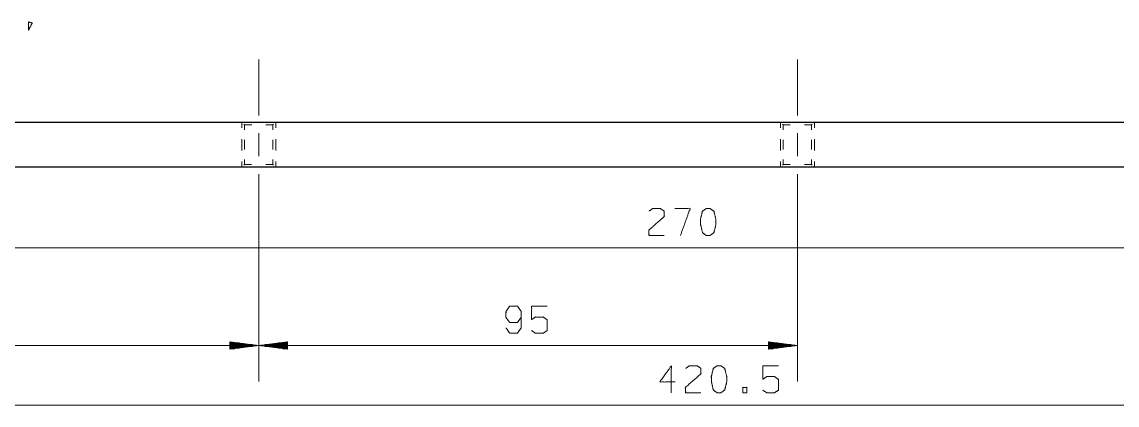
# Model space of a CAD drawing. Header units: millimetres. Extents: x 0 to 420, y 0 to 297.
# Drawn here: x 113.4 to 210, y 159.1 to 192.9 of the extents above; entities that cross this region are included whole.
import ezdxf

# ---------------------------------------------------------------- set-up
doc = ezdxf.new("R2010")
doc.units = ezdxf.units.MM
doc.layers.add('1', color=7, linetype='Continuous', true_color=0xffffff)

msp = doc.modelspace()

# ---------------------------------------------------------------- linework, layer by layer
at = {"layer": '1', "color": 30, "linetype": 'Continuous', "lineweight": 25}
for p, q in [((106.227, 184.098), (235.772, 184.098)), ((235.772, 180.098), (106.227, 180.098))]:
    msp.add_line(p, q, dxfattribs=at)
at = {"layer": '1', "color": 43, "linetype": 'Continuous', "lineweight": 18}
for p, q in [((132.801, 184.098), (132.801, 183.598)), ((132.801, 184.098), (132.864, 184.035)), ((132.989, 183.91), (133.051, 183.848)), ((133.051, 183.848), (133.053, 183.848)), ((133.051, 183.848), (133.051, 183.41)), ((133.055, 183.848), (133.057, 183.848)), ((135.551, 183.848), (135.614, 183.91)), ((135.551, 183.41), (135.551, 183.848)), ((135.739, 184.035), (135.801, 184.098)), ((135.801, 184.098), (135.801, 183.598)), ((180.301, 184.098), (180.301, 183.598)), ((180.301, 184.098), (180.364, 184.035)), ((180.489, 183.91), (180.551, 183.848)), ((180.551, 183.848), (180.553, 183.848)), ((180.551, 183.848), (180.551, 183.41)), ((180.555, 183.848), (180.557, 183.848)), ((183.051, 183.848), (183.114, 183.91)), ((183.051, 183.41), (183.051, 183.848)), ((183.239, 184.035), (183.301, 184.098)), ((183.301, 184.098), (183.301, 183.598)), ((132.801, 182.598), (132.801, 181.598)), ((135.801, 182.598), (135.801, 181.598)), ((180.301, 182.598), (180.301, 181.598)), ((183.301, 182.598), (183.301, 181.598)), ((133.051, 182.535), (133.051, 181.66)), ((135.551, 181.66), (135.551, 182.535)), ((180.551, 182.535), (180.551, 181.66)), ((183.051, 181.66), (183.051, 182.535)), ((133.051, 180.785), (133.051, 180.348)), ((135.551, 180.348), (135.551, 180.785)), ((180.551, 180.785), (180.551, 180.348)), ((183.051, 180.348), (183.051, 180.785)), ((132.801, 180.598), (132.801, 180.098)), ((132.864, 180.16), (132.801, 180.098)), ((133.051, 180.348), (132.989, 180.285)), ((135.614, 180.285), (135.551, 180.348)), ((135.801, 180.098), (135.739, 180.16)), ((135.801, 180.598), (135.801, 180.098)), ((180.301, 180.598), (180.301, 180.098)), ((180.364, 180.16), (180.301, 180.098)), ((180.551, 180.348), (180.489, 180.285)), ((183.114, 180.285), (183.051, 180.348)), ((183.301, 180.098), (183.239, 180.16)), ((183.301, 180.598), (183.301, 180.098))]:
    msp.add_line(p, q, dxfattribs=at)
at = {"layer": '1', "color": 252, "linetype": 'Continuous', "lineweight": 18}
for p, q in [((134.301, 183.101), (134.301, 181.094)), ((181.801, 183.101), (181.801, 181.094))]:
    msp.add_line(p, q, dxfattribs=at)
at = {"layer": '1', "color": 13, "linetype": 'Continuous', "lineweight": 18}
for p, q in [((134.301, 174.573), (134.301, 161.187)), ((134.301, 174.573), (134.301, 161.187)), ((181.801, 174.573), (181.801, 161.187)), ((104.301, 172.985), (239.301, 172.985)), ((69.916, 164.362), (134.301, 164.362)), ((131.761, 164.696), (131.761, 164.027)), ((134.301, 164.362), (131.761, 164.696)), ((131.761, 164.692), (131.793, 164.692)), ((131.761, 164.692), (131.793, 164.692)), ((131.761, 164.641), (132.179, 164.641)), ((131.761, 164.59), (132.565, 164.59)), ((131.761, 164.54), (132.951, 164.54)), ((131.761, 164.489), (133.337, 164.489)), ((131.761, 164.438), (133.722, 164.438)), ((131.761, 164.387), (134.108, 164.387)), ((131.761, 164.027), (134.301, 164.362)), ((131.761, 164.336), (134.108, 164.336)), ((131.761, 164.286), (133.722, 164.286)), ((131.761, 164.235), (133.337, 164.235)), ((136.841, 164.696), (134.301, 164.362)), ((134.301, 164.362), (136.841, 164.027)), ((181.801, 164.362), (134.301, 164.362)), ((136.841, 164.387), (134.494, 164.387)), ((136.841, 164.336), (134.494, 164.336)), ((136.841, 164.438), (134.88, 164.438)), ((136.841, 164.286), (134.88, 164.286)), ((136.841, 164.489), (135.266, 164.489)), ((136.841, 164.235), (135.266, 164.235)), ((136.841, 164.54), (135.652, 164.54)), ((136.841, 164.59), (136.038, 164.59)), ((136.841, 164.641), (136.423, 164.641)), ((136.841, 164.692), (136.809, 164.692)), ((136.841, 164.692), (136.809, 164.692)), ((136.841, 164.027), (136.841, 164.696)), ((179.261, 164.696), (179.261, 164.027)), ((181.801, 164.362), (179.261, 164.696)), ((179.261, 164.692), (179.293, 164.692)), ((179.261, 164.692), (179.293, 164.692)), ((179.261, 164.641), (179.679, 164.641)), ((179.261, 164.59), (180.065, 164.59)), ((179.261, 164.54), (180.451, 164.54)), ((179.261, 164.489), (180.837, 164.489)), ((179.261, 164.438), (181.222, 164.438)), ((179.261, 164.387), (181.608, 164.387)), ((179.261, 164.027), (181.801, 164.362)), ((179.261, 164.336), (181.608, 164.336)), ((179.261, 164.286), (181.222, 164.286)), ((179.261, 164.235), (180.837, 164.235)), ((131.761, 164.184), (132.951, 164.184)), ((131.761, 164.133), (132.565, 164.133)), ((131.761, 164.082), (132.179, 164.082)), ((131.761, 164.032), (131.793, 164.032)), ((131.761, 164.032), (131.793, 164.032)), ((136.841, 164.184), (135.652, 164.184)), ((136.841, 164.133), (136.038, 164.133)), ((136.841, 164.082), (136.423, 164.082)), ((136.841, 164.032), (136.809, 164.032)), ((136.841, 164.032), (136.809, 164.032)), ((179.261, 164.184), (180.451, 164.184)), ((179.261, 164.133), (180.065, 164.133)), ((179.261, 164.082), (179.679, 164.082)), ((179.261, 164.032), (179.293, 164.032)), ((179.261, 164.032), (179.293, 164.032)), ((69.916, 159.098), (280.149, 159.098))]:
    msp.add_line(p, q, dxfattribs=at)
at = {"layer": '1', "color": 95, "linetype": 'Continuous', "lineweight": 18}
for points, knots in [([(113.994, 192.207), (114.001, 192.929), (114.326, 192.844), (113.994, 192.207)], [0, 0, 0.4066, 0.595728, 1, 1]), ([(168.722, 176.228), (169.04, 176.453), (169.729, 176.453), (170.065, 176.228), (170.065, 175.753), (168.704, 174.553), (168.722, 174.078), (170.065, 174.078)], [0, 0, 0.069693, 0.192978, 0.265274, 0.350226, 0.674741, 0.759752, 1, 1]), ([(171.493, 174.078), (172.342, 176.453), (170.998, 176.453)], [0, 0, 0.65247, 1, 1]), ([(174.106, 174.078), (174.441, 174.328), (174.618, 175.028), (174.618, 175.503), (174.441, 176.228), (174.106, 176.453), (173.77, 176.453), (173.434, 176.228), (173.257, 175.503), (173.275, 175.028), (173.434, 174.328), (173.77, 174.078), (174.106, 174.078)], [0, 0, 0.067524, 0.183971, 0.260582, 0.380942, 0.446139, 0.500306, 0.565503, 0.685863, 0.762527, 0.87831, 0.945833, 1, 1]), ([(156.11, 165.929), (156.428, 165.454), (157.118, 165.454), (157.453, 165.929), (157.453, 167.354), (157.118, 167.829), (156.428, 167.829), (156.11, 167.354), (156.093, 166.879), (156.428, 166.404), (157.118, 166.404), (157.453, 166.879)], [0, 0, 0.076856, 0.169525, 0.247729, 0.439296, 0.517499, 0.610168, 0.687024, 0.750924, 0.829128, 0.921797, 1, 1]), ([(158.369, 165.679), (158.705, 165.454), (159.394, 165.454), (159.73, 165.679), (159.73, 166.629), (159.394, 166.879), (158.705, 166.879), (158.369, 166.654), (158.369, 167.829), (159.73, 167.829)], [0, 0, 0.062228, 0.168343, 0.230571, 0.376816, 0.441265, 0.547381, 0.609609, 0.79049, 1, 1]), ([(171.02, 161.14), (169.677, 161.14), (170.684, 162.565), (170.684, 160.19)], [0, 0, 0.245869, 0.565295, 1, 1]), ([(171.953, 162.34), (172.271, 162.565), (172.961, 162.565), (173.296, 162.34), (173.296, 161.865), (171.935, 160.665), (171.953, 160.19), (173.296, 160.19)], [0, 0, 0.069693, 0.192977, 0.265274, 0.350227, 0.67474, 0.759752, 1, 1]), ([(175.06, 160.19), (175.396, 160.44), (175.573, 161.14), (175.573, 161.615), (175.396, 162.34), (175.06, 162.565), (174.725, 162.565), (174.389, 162.34), (174.212, 161.615), (174.23, 161.14), (174.389, 160.44), (174.725, 160.19), (175.06, 160.19)], [0, 0, 0.067527, 0.183972, 0.260584, 0.380943, 0.446142, 0.500305, 0.565505, 0.685864, 0.762529, 0.87831, 0.945837, 1, 1]), ([(178.765, 160.415), (179.101, 160.19), (179.79, 160.19), (180.126, 160.415), (180.126, 161.365), (179.79, 161.615), (179.101, 161.615), (178.765, 161.39), (178.765, 162.565), (180.126, 162.565)], [0, 0, 0.062227, 0.168342, 0.230571, 0.376816, 0.441267, 0.547382, 0.609609, 0.79049, 1, 1]), ([(177.001, 160.19), (177.337, 160.19), (177.337, 160.665), (177.001, 160.665), (177.001, 160.19)], [0, 0, 0.207085, 0.5, 0.707085, 1, 1])]:
    msp.add_open_spline(points, degree=1, knots=knots, dxfattribs=at)
at = {"layer": '1', "color": 252, "linetype": 'Continuous', "lineweight": 18}
for points, knots in [([(134.301, 189.622), (134.301, 186.447), (134.301, 184.688)], [0, 0, 0.643502, 1, 1]), ([(181.801, 189.622), (181.801, 186.447), (181.801, 184.688)], [0, 0, 0.643502, 1, 1]), ([(134.301, 179.507), (134.301, 177.748), (134.301, 174.573)], [0, 0, 0.356498, 1, 1]), ([(181.801, 179.507), (181.801, 177.748), (181.801, 174.573)], [0, 0, 0.356498, 1, 1])]:
    msp.add_open_spline(points, degree=1, knots=knots, dxfattribs=at)
at = {"layer": '1', "color": 43, "linetype": 'Continuous', "lineweight": 18}
for points, knots in [([(133.057, 183.848), (133.223, 183.848), (133.68, 183.848)], [0, 0, 0.266715, 1, 1]), ([(134.928, 183.848), (135.435, 183.848), (135.551, 183.848)], [0, 0, 0.813223, 1, 1]), ([(180.557, 183.848), (180.723, 183.848), (181.18, 183.848)], [0, 0, 0.266715, 1, 1]), ([(182.428, 183.848), (182.607, 183.848), (183.051, 183.848)], [0, 0, 0.287698, 1, 1]), ([(133.676, 180.348), (133.522, 180.348), (133.051, 180.348)], [0, 0, 0.24699, 1, 1]), ([(135.551, 180.348), (135.427, 180.348), (134.926, 180.348)], [0, 0, 0.198108, 1, 1]), ([(181.176, 180.348), (181.022, 180.348), (180.551, 180.348)], [0, 0, 0.24699, 1, 1]), ([(183.051, 180.348), (182.927, 180.348), (182.426, 180.348)], [0, 0, 0.198108, 1, 1])]:
    msp.add_open_spline(points, degree=1, knots=knots, dxfattribs=at)

doc.saveas('drawing.dxf')
